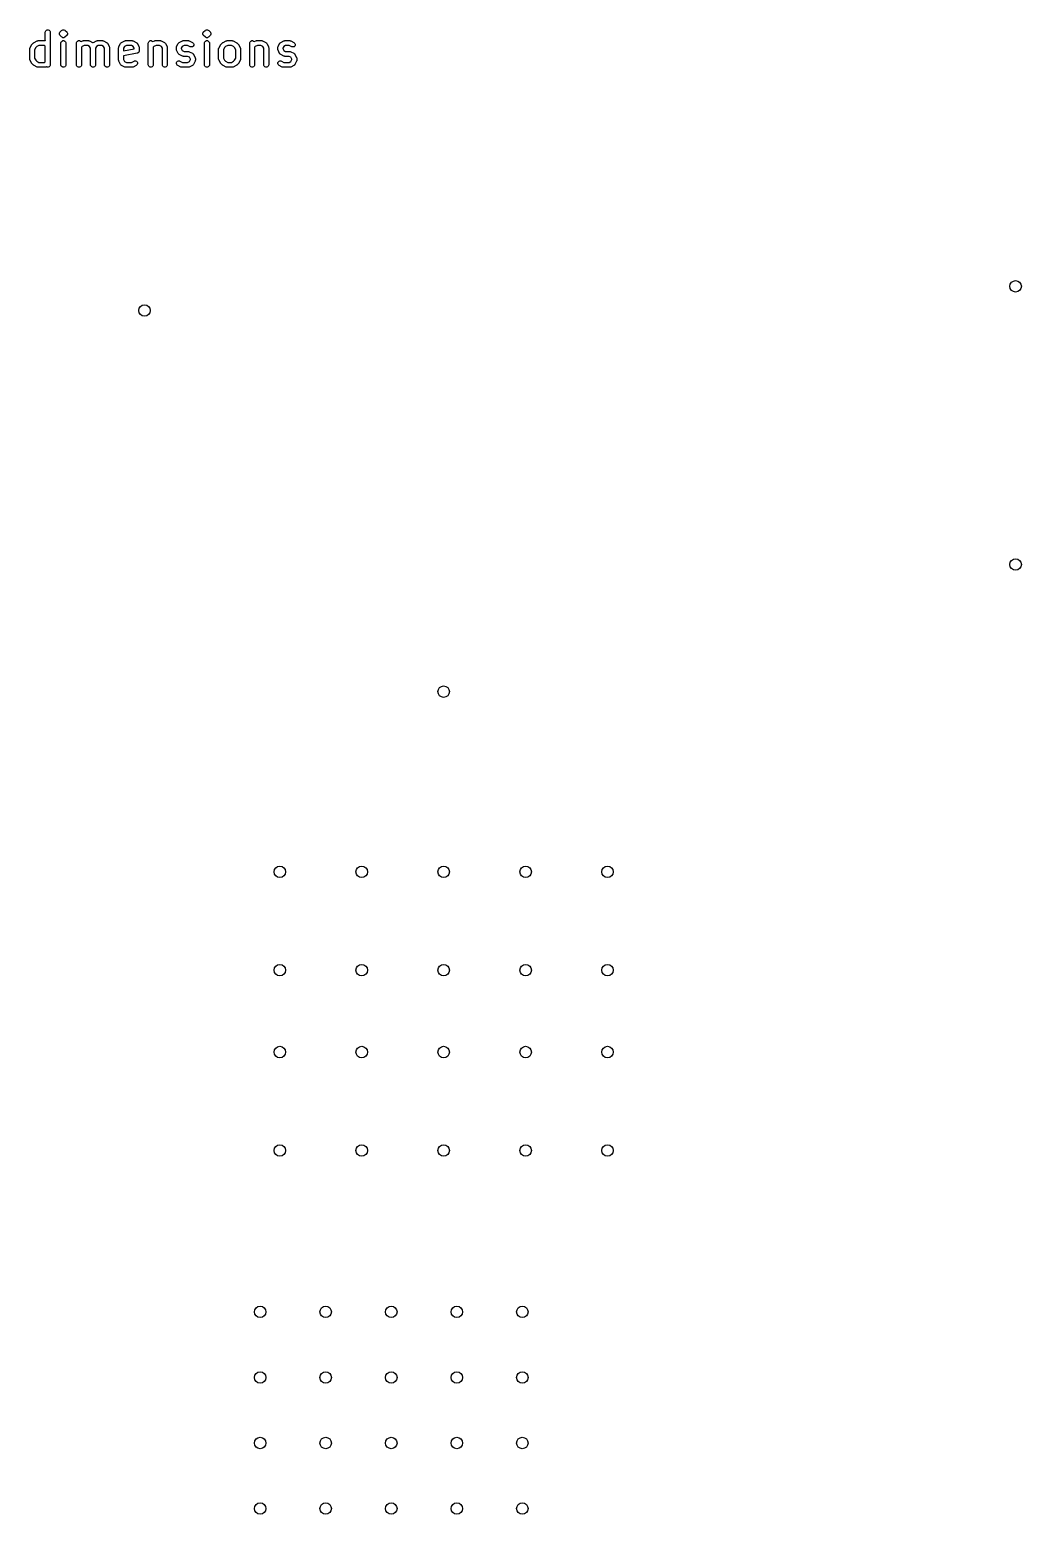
# Model space of a CAD drawing. Header units: inches. Extents: x -1 to 5.38, y -0.27 to 3.43.
# Drawn here: x 0.252 to 1.443, y 1.644 to 3.427 of the extents above; entities that cross this region are included whole.
import ezdxf

# ---------------------------------------------------------------- set-up
doc = ezdxf.new("R2010")
doc.units = ezdxf.units.IN
doc.header["$MEASUREMENT"] = 0
doc.layers.add('BLACK', color=250, linetype='CONTINUOUS')

msp = doc.modelspace()

# ---------------------------------------------------------------- linework, layer by layer
at = {"layer": 'BLACK', "linetype": 'CONTINUOUS'}
for p, q in [((0.2709, 3.4245), (0.271, 3.4251)), ((0.271, 3.4251), (0.2714, 3.4261)), ((0.2714, 3.4261), (0.2722, 3.427)), ((0.2722, 3.427), (0.2733, 3.4274)), ((0.2733, 3.4274), (0.2744, 3.4274)), ((0.2744, 3.4274), (0.2755, 3.427)), ((0.2755, 3.427), (0.2763, 3.4261)), ((0.2763, 3.4261), (0.2767, 3.4251)), ((0.2767, 3.4251), (0.2768, 3.4245)), ((0.2883, 3.4243), (0.2886, 3.4247)), ((0.2886, 3.4247), (0.2905, 3.4266)), ((0.2905, 3.4266), (0.291, 3.427)), ((0.291, 3.427), (0.292, 3.4274)), ((0.292, 3.4274), (0.2932, 3.4274)), ((0.2932, 3.4274), (0.2932, 3.4274)), ((0.2932, 3.4274), (0.2942, 3.427)), ((0.2942, 3.427), (0.2947, 3.4266)), ((0.2947, 3.4266), (0.2966, 3.4247)), ((0.2966, 3.4247), (0.2969, 3.4243)), ((0.4607, 3.4243), (0.4611, 3.4247)), ((0.4611, 3.4247), (0.463, 3.4266)), ((0.463, 3.4266), (0.4634, 3.427)), ((0.4634, 3.427), (0.4645, 3.4274)), ((0.4645, 3.4274), (0.4657, 3.4274)), ((0.4657, 3.4274), (0.4657, 3.4274)), ((0.4657, 3.4274), (0.4667, 3.427)), ((0.4667, 3.427), (0.4672, 3.4266)), ((0.4672, 3.4266), (0.469, 3.4247)), ((0.469, 3.4247), (0.4694, 3.4243)), ((0.2525, 3.4052), (0.2543, 3.4089)), ((0.2543, 3.4089), (0.2545, 3.4092)), ((0.2545, 3.4092), (0.2545, 3.4093)), ((0.2545, 3.4093), (0.2546, 3.4093)), ((0.2546, 3.4094), (0.2547, 3.4095)), ((0.2546, 3.4093), (0.2546, 3.4094)), ((0.2547, 3.4095), (0.2549, 3.4097)), ((0.2549, 3.4097), (0.2568, 3.4116)), ((0.2568, 3.4116), (0.257, 3.4118)), ((0.257, 3.4118), (0.2571, 3.4119)), ((0.257, 3.4118), (0.257, 3.4118)), ((0.2571, 3.4119), (0.2572, 3.412)), ((0.2572, 3.412), (0.2573, 3.412)), ((0.2573, 3.412), (0.2575, 3.4121)), ((0.2575, 3.4121), (0.2613, 3.414)), ((0.2606, 3.4071), (0.2594, 3.4059)), ((0.2633, 3.4084), (0.2606, 3.4071)), ((0.2613, 3.414), (0.2618, 3.4142)), ((0.2618, 3.4142), (0.2619, 3.4142)), ((0.2619, 3.4142), (0.262, 3.4143)), ((0.262, 3.4143), (0.2626, 3.4143)), ((0.2626, 3.4143), (0.2701, 3.4143)), ((0.2694, 3.4084), (0.2633, 3.4084)), ((0.2709, 3.4077), (0.2694, 3.4084)), ((0.2701, 3.4143), (0.2707, 3.4143)), ((0.2707, 3.4143), (0.2708, 3.4142)), ((0.2708, 3.4142), (0.2709, 3.4142)), ((0.2709, 3.4142), (0.2709, 3.4245)), ((0.2709, 3.4142), (0.2709, 3.4142)), ((0.2709, 3.3888), (0.2709, 3.4077)), ((0.2768, 3.4245), (0.2768, 3.3851)), ((0.2878, 3.4232), (0.2883, 3.4243)), ((0.2878, 3.422), (0.2878, 3.4232)), ((0.2883, 3.421), (0.2878, 3.422)), ((0.2886, 3.4205), (0.2883, 3.421)), ((0.2905, 3.4187), (0.2886, 3.4205)), ((0.2896, 3.4114), (0.2897, 3.4119)), ((0.2896, 3.3851), (0.2896, 3.4114)), ((0.2897, 3.4119), (0.2901, 3.413)), ((0.2901, 3.413), (0.291, 3.4138)), ((0.291, 3.4183), (0.2905, 3.4187)), ((0.292, 3.4178), (0.291, 3.4183)), ((0.291, 3.4138), (0.292, 3.4143)), ((0.2932, 3.4178), (0.292, 3.4178)), ((0.292, 3.4178), (0.292, 3.4178)), ((0.292, 3.4143), (0.2932, 3.4143)), ((0.2942, 3.4183), (0.2932, 3.4178)), ((0.2932, 3.4178), (0.2932, 3.4178)), ((0.2932, 3.4143), (0.2942, 3.4138)), ((0.2947, 3.4187), (0.2942, 3.4183)), ((0.2942, 3.4138), (0.2951, 3.413)), ((0.2966, 3.4205), (0.2947, 3.4187)), ((0.2951, 3.413), (0.2955, 3.4119)), ((0.2955, 3.4119), (0.2956, 3.4114)), ((0.2956, 3.4114), (0.2956, 3.3851)), ((0.2969, 3.421), (0.2966, 3.4205)), ((0.2969, 3.4243), (0.2971, 3.4239)), ((0.2974, 3.422), (0.2969, 3.421)), ((0.2971, 3.4239), (0.2974, 3.4232)), ((0.2974, 3.4232), (0.2974, 3.422)), ((0.3084, 3.4114), (0.3085, 3.4119)), ((0.3084, 3.3851), (0.3084, 3.4114)), ((0.3085, 3.4119), (0.3089, 3.413)), ((0.3089, 3.413), (0.3097, 3.4138)), ((0.3097, 3.4138), (0.3108, 3.4143)), ((0.3108, 3.4143), (0.3119, 3.4143)), ((0.3119, 3.4143), (0.313, 3.4138)), ((0.313, 3.4138), (0.3138, 3.4131)), ((0.3138, 3.4131), (0.3157, 3.414)), ((0.315, 3.4071), (0.3143, 3.4064)), ((0.3177, 3.4084), (0.315, 3.4071)), ((0.3157, 3.414), (0.3162, 3.4142)), ((0.3162, 3.4142), (0.3163, 3.4142)), ((0.3163, 3.4142), (0.3164, 3.4143)), ((0.3164, 3.4143), (0.317, 3.4143)), ((0.317, 3.4143), (0.3226, 3.4143)), ((0.3219, 3.4084), (0.3177, 3.4084)), ((0.3241, 3.4073), (0.3219, 3.4084)), ((0.3226, 3.4143), (0.3232, 3.4143)), ((0.3232, 3.4143), (0.3233, 3.4142)), ((0.3233, 3.4142), (0.3234, 3.4142)), ((0.3234, 3.4142), (0.3239, 3.414)), ((0.3239, 3.414), (0.3277, 3.4121)), ((0.3253, 3.4051), (0.3241, 3.4073)), ((0.3277, 3.4121), (0.3278, 3.4121)), ((0.3278, 3.4121), (0.3278, 3.4121)), ((0.3278, 3.4121), (0.3279, 3.412)), ((0.3279, 3.412), (0.3282, 3.4118)), ((0.3282, 3.4118), (0.3282, 3.4118)), ((0.3282, 3.4118), (0.3283, 3.4118)), ((0.3283, 3.4118), (0.3286, 3.412)), ((0.3286, 3.412), (0.3286, 3.4121)), ((0.3286, 3.4121), (0.3287, 3.4121)), ((0.3287, 3.4121), (0.3288, 3.4121)), ((0.3288, 3.4121), (0.3325, 3.414)), ((0.3323, 3.4073), (0.3312, 3.4051)), ((0.3345, 3.4084), (0.3323, 3.4073)), ((0.3325, 3.414), (0.3331, 3.4142)), ((0.3331, 3.4142), (0.3332, 3.4142)), ((0.3332, 3.4142), (0.3333, 3.4143)), ((0.3333, 3.4143), (0.3338, 3.4143)), ((0.3338, 3.4143), (0.3395, 3.4143)), ((0.3388, 3.4084), (0.3345, 3.4084)), ((0.341, 3.4073), (0.3388, 3.4084)), ((0.3395, 3.4143), (0.34, 3.4143)), ((0.34, 3.4143), (0.3401, 3.4142)), ((0.3401, 3.4142), (0.3402, 3.4142)), ((0.3402, 3.4142), (0.3408, 3.414)), ((0.3408, 3.414), (0.3445, 3.4121)), ((0.3421, 3.4051), (0.341, 3.4073)), ((0.3445, 3.4121), (0.3446, 3.4121)), ((0.3446, 3.4121), (0.3447, 3.4121)), ((0.3447, 3.4121), (0.3447, 3.412)), ((0.3447, 3.412), (0.345, 3.4118)), ((0.345, 3.4118), (0.3453, 3.4116)), ((0.3453, 3.4116), (0.3456, 3.4113)), ((0.3456, 3.4113), (0.3457, 3.411)), ((0.3457, 3.411), (0.3458, 3.411)), ((0.3458, 3.411), (0.3458, 3.4109)), ((0.3458, 3.4109), (0.3459, 3.4108)), ((0.3459, 3.4108), (0.3477, 3.4071)), ((0.3477, 3.4071), (0.3479, 3.4065)), ((0.3591, 3.4065), (0.3593, 3.4071)), ((0.3593, 3.4071), (0.3612, 3.4108)), ((0.3612, 3.4108), (0.3613, 3.4109)), ((0.3613, 3.411), (0.3615, 3.4113)), ((0.3613, 3.4109), (0.3613, 3.411)), ((0.3613, 3.411), (0.3613, 3.411)), ((0.3615, 3.4113), (0.3618, 3.4116)), ((0.3618, 3.4116), (0.362, 3.4118)), ((0.362, 3.4118), (0.3623, 3.412)), ((0.3623, 3.412), (0.3624, 3.4121)), ((0.3624, 3.4121), (0.3624, 3.4121)), ((0.3624, 3.4121), (0.3625, 3.4121)), ((0.3625, 3.4121), (0.3663, 3.414)), ((0.366, 3.4073), (0.3649, 3.4051)), ((0.3683, 3.4084), (0.366, 3.4073)), ((0.3663, 3.414), (0.3668, 3.4142)), ((0.3668, 3.4142), (0.3669, 3.4142)), ((0.3669, 3.4142), (0.367, 3.4143)), ((0.367, 3.4143), (0.3676, 3.4143)), ((0.3676, 3.4143), (0.3751, 3.4143)), ((0.3744, 3.4084), (0.3683, 3.4084)), ((0.3766, 3.4073), (0.3744, 3.4084)), ((0.3751, 3.4143), (0.3757, 3.4143)), ((0.3757, 3.4143), (0.3758, 3.4142)), ((0.3758, 3.4142), (0.3759, 3.4142)), ((0.3759, 3.4142), (0.3764, 3.414)), ((0.3764, 3.414), (0.3802, 3.4121)), ((0.3778, 3.4051), (0.3766, 3.4073)), ((0.3802, 3.4121), (0.3803, 3.4121)), ((0.3803, 3.4121), (0.3803, 3.4121)), ((0.3803, 3.4121), (0.3804, 3.412)), ((0.3804, 3.412), (0.3806, 3.4118)), ((0.3806, 3.4118), (0.3809, 3.4116)), ((0.3809, 3.4116), (0.3812, 3.4113)), ((0.3812, 3.4113), (0.3814, 3.411)), ((0.3814, 3.411), (0.3814, 3.411)), ((0.3814, 3.411), (0.3814, 3.4109)), ((0.3814, 3.4109), (0.3815, 3.4108)), ((0.3815, 3.4108), (0.3834, 3.4071)), ((0.3834, 3.4071), (0.3836, 3.4065)), ((0.3946, 3.4114), (0.3947, 3.4119)), ((0.3946, 3.3851), (0.3946, 3.4114)), ((0.3947, 3.4119), (0.3951, 3.413)), ((0.3951, 3.413), (0.3959, 3.4138)), ((0.3959, 3.4138), (0.397, 3.4143)), ((0.397, 3.4143), (0.3982, 3.4143)), ((0.3982, 3.4143), (0.3992, 3.4138)), ((0.3992, 3.4138), (0.4, 3.4131)), ((0.4, 3.4131), (0.4019, 3.414)), ((0.4012, 3.4071), (0.4005, 3.4064)), ((0.4039, 3.4084), (0.4012, 3.4071)), ((0.4019, 3.414), (0.4024, 3.4142)), ((0.4024, 3.4142), (0.4025, 3.4142)), ((0.4025, 3.4142), (0.4026, 3.4143)), ((0.4026, 3.4143), (0.4032, 3.4143)), ((0.4032, 3.4143), (0.4088, 3.4143)), ((0.4081, 3.4084), (0.4039, 3.4084)), ((0.4104, 3.4073), (0.4081, 3.4084)), ((0.4088, 3.4143), (0.4094, 3.4143)), ((0.4094, 3.4143), (0.4095, 3.4142)), ((0.4095, 3.4142), (0.4096, 3.4142)), ((0.4096, 3.4142), (0.4102, 3.414)), ((0.4102, 3.414), (0.4139, 3.4121)), ((0.4115, 3.4051), (0.4104, 3.4073)), ((0.4139, 3.4121), (0.414, 3.4121)), ((0.414, 3.4121), (0.414, 3.4121)), ((0.414, 3.4121), (0.4141, 3.412)), ((0.4141, 3.412), (0.4144, 3.4118)), ((0.4144, 3.4118), (0.4146, 3.4116)), ((0.4146, 3.4116), (0.4149, 3.4113)), ((0.4149, 3.4113), (0.4151, 3.411)), ((0.4151, 3.411), (0.4151, 3.411)), ((0.4151, 3.411), (0.4152, 3.4109)), ((0.4152, 3.4109), (0.4152, 3.4108)), ((0.4152, 3.4108), (0.4171, 3.4071)), ((0.4171, 3.4071), (0.4173, 3.4065)), ((0.4285, 3.4065), (0.4287, 3.4071)), ((0.4287, 3.4071), (0.4306, 3.4108)), ((0.4306, 3.4109), (0.4306, 3.411)), ((0.4306, 3.411), (0.4307, 3.411)), ((0.4306, 3.4108), (0.4306, 3.4109)), ((0.4307, 3.411), (0.4309, 3.4113)), ((0.4309, 3.4113), (0.4312, 3.4116)), ((0.4312, 3.4116), (0.4314, 3.4118)), ((0.4314, 3.4118), (0.4317, 3.412)), ((0.4317, 3.412), (0.4317, 3.4121)), ((0.4317, 3.4121), (0.4318, 3.4121)), ((0.4318, 3.4121), (0.4319, 3.4121)), ((0.4319, 3.4121), (0.4356, 3.414)), ((0.4354, 3.4073), (0.4343, 3.4051)), ((0.4377, 3.4084), (0.4354, 3.4073)), ((0.4356, 3.414), (0.4362, 3.4142)), ((0.4362, 3.4142), (0.4363, 3.4142)), ((0.4363, 3.4142), (0.4364, 3.4143)), ((0.4364, 3.4143), (0.437, 3.4143)), ((0.437, 3.4143), (0.4426, 3.4143)), ((0.4419, 3.4084), (0.4377, 3.4084)), ((0.445, 3.4069), (0.4419, 3.4084)), ((0.4426, 3.4143), (0.4432, 3.4143)), ((0.4432, 3.4143), (0.4433, 3.4142)), ((0.4433, 3.4142), (0.4434, 3.4142)), ((0.4434, 3.4142), (0.4439, 3.414)), ((0.4439, 3.414), (0.4477, 3.4121)), ((0.4455, 3.4066), (0.445, 3.4069)), ((0.4478, 3.4069), (0.4467, 3.4066)), ((0.4477, 3.4121), (0.4481, 3.4118)), ((0.4487, 3.4077), (0.4478, 3.4069)), ((0.4481, 3.4118), (0.4489, 3.411)), ((0.4492, 3.4087), (0.4487, 3.4077)), ((0.4489, 3.411), (0.4493, 3.4099)), ((0.4493, 3.4099), (0.4492, 3.4087)), ((0.4603, 3.4232), (0.4607, 3.4243)), ((0.4603, 3.422), (0.4603, 3.4232)), ((0.4607, 3.421), (0.4603, 3.422)), ((0.4611, 3.4205), (0.4607, 3.421)), ((0.463, 3.4187), (0.4611, 3.4205)), ((0.4621, 3.4114), (0.4622, 3.4119)), ((0.4621, 3.3851), (0.4621, 3.4114)), ((0.4622, 3.4119), (0.4626, 3.413)), ((0.4626, 3.413), (0.4634, 3.4138)), ((0.4634, 3.4183), (0.463, 3.4187)), ((0.4645, 3.4178), (0.4634, 3.4183)), ((0.4634, 3.4138), (0.4645, 3.4143)), ((0.4657, 3.4178), (0.4645, 3.4178)), ((0.4645, 3.4178), (0.4645, 3.4178)), ((0.4645, 3.4143), (0.4657, 3.4143)), ((0.4667, 3.4183), (0.4657, 3.4178)), ((0.4657, 3.4178), (0.4657, 3.4178)), ((0.4657, 3.4143), (0.4667, 3.4138)), ((0.4672, 3.4187), (0.4667, 3.4183)), ((0.4667, 3.4138), (0.4675, 3.413)), ((0.469, 3.4205), (0.4672, 3.4187)), ((0.4675, 3.413), (0.468, 3.4119)), ((0.468, 3.4119), (0.468, 3.4114)), ((0.468, 3.4114), (0.468, 3.3851)), ((0.4694, 3.421), (0.469, 3.4205)), ((0.4694, 3.4243), (0.4695, 3.4239)), ((0.4698, 3.422), (0.4694, 3.421)), ((0.4695, 3.4239), (0.4698, 3.4232)), ((0.4698, 3.4232), (0.4698, 3.422)), ((0.4793, 3.4052), (0.4812, 3.4089)), ((0.4812, 3.4089), (0.4813, 3.4092)), ((0.4813, 3.4092), (0.4814, 3.4093)), ((0.4814, 3.4093), (0.4815, 3.4094)), ((0.4814, 3.4093), (0.4814, 3.4093)), ((0.4815, 3.4094), (0.4816, 3.4095)), ((0.4816, 3.4095), (0.4817, 3.4097)), ((0.4817, 3.4097), (0.4836, 3.4116)), ((0.4836, 3.4116), (0.4838, 3.4118)), ((0.4838, 3.4118), (0.4839, 3.4118)), ((0.4839, 3.4118), (0.484, 3.4119)), ((0.484, 3.4119), (0.4841, 3.412)), ((0.4841, 3.412), (0.4844, 3.4121)), ((0.4841, 3.412), (0.4841, 3.412)), ((0.4844, 3.4121), (0.4881, 3.414)), ((0.4874, 3.4071), (0.4863, 3.4059)), ((0.4901, 3.4084), (0.4874, 3.4071)), ((0.4881, 3.414), (0.4887, 3.4142)), ((0.4887, 3.4142), (0.4888, 3.4142)), ((0.4888, 3.4142), (0.4889, 3.4143)), ((0.4889, 3.4143), (0.4894, 3.4143)), ((0.4894, 3.4143), (0.4951, 3.4143)), ((0.4944, 3.4084), (0.4901, 3.4084)), ((0.4971, 3.4071), (0.4944, 3.4084)), ((0.4951, 3.4143), (0.4956, 3.4143)), ((0.4956, 3.4143), (0.4957, 3.4142)), ((0.4957, 3.4142), (0.4959, 3.4142)), ((0.4959, 3.4142), (0.4964, 3.414)), ((0.4964, 3.414), (0.5001, 3.4121)), ((0.4983, 3.4059), (0.4971, 3.4071)), ((0.5001, 3.4121), (0.5004, 3.412)), ((0.5004, 3.412), (0.5005, 3.412)), ((0.5005, 3.412), (0.5005, 3.4119)), ((0.5005, 3.4119), (0.5006, 3.4118)), ((0.5006, 3.4118), (0.5007, 3.4118)), ((0.5007, 3.4118), (0.5009, 3.4116)), ((0.5009, 3.4116), (0.5028, 3.4097)), ((0.5028, 3.4097), (0.503, 3.4095)), ((0.503, 3.4095), (0.503, 3.4094)), ((0.503, 3.4094), (0.5031, 3.4093)), ((0.5031, 3.4093), (0.5032, 3.4093)), ((0.5032, 3.4093), (0.5032, 3.4092)), ((0.5032, 3.4092), (0.5033, 3.4089)), ((0.5033, 3.4089), (0.5052, 3.4052)), ((0.5165, 3.4119), (0.517, 3.413)), ((0.5165, 3.4114), (0.5165, 3.4119)), ((0.5165, 3.3851), (0.5165, 3.4114)), ((0.517, 3.413), (0.5178, 3.4138)), ((0.5178, 3.4138), (0.5189, 3.4143)), ((0.5189, 3.4143), (0.52, 3.4143)), ((0.52, 3.4143), (0.5211, 3.4138)), ((0.5211, 3.4138), (0.5219, 3.4131)), ((0.5219, 3.4131), (0.5237, 3.414)), ((0.5231, 3.4071), (0.5224, 3.4064)), ((0.5258, 3.4084), (0.5231, 3.4071)), ((0.5237, 3.414), (0.5243, 3.4142)), ((0.5243, 3.4142), (0.5244, 3.4142)), ((0.5244, 3.4142), (0.5245, 3.4143)), ((0.5245, 3.4143), (0.5251, 3.4143)), ((0.5251, 3.4143), (0.5307, 3.4143)), ((0.53, 3.4084), (0.5258, 3.4084)), ((0.5322, 3.4073), (0.53, 3.4084)), ((0.5307, 3.4143), (0.5313, 3.4143)), ((0.5313, 3.4143), (0.5314, 3.4142)), ((0.5314, 3.4142), (0.5315, 3.4142)), ((0.5315, 3.4142), (0.532, 3.414)), ((0.532, 3.414), (0.5358, 3.4121)), ((0.5334, 3.4051), (0.5322, 3.4073)), ((0.5358, 3.4121), (0.5359, 3.4121)), ((0.5359, 3.4121), (0.5359, 3.4121)), ((0.5359, 3.4121), (0.536, 3.412)), ((0.536, 3.412), (0.5363, 3.4118)), ((0.5363, 3.4118), (0.5365, 3.4116)), ((0.5365, 3.4116), (0.5368, 3.4113)), ((0.5368, 3.4113), (0.537, 3.411)), ((0.537, 3.411), (0.537, 3.411)), ((0.537, 3.411), (0.537, 3.4109)), ((0.537, 3.4109), (0.5371, 3.4108)), ((0.5371, 3.4108), (0.539, 3.4071)), ((0.539, 3.4071), (0.5392, 3.4065)), ((0.5503, 3.4065), (0.5506, 3.4071)), ((0.5506, 3.4071), (0.5524, 3.4108)), ((0.5524, 3.4108), (0.5525, 3.4109)), ((0.5525, 3.4109), (0.5525, 3.411)), ((0.5525, 3.411), (0.5526, 3.411)), ((0.5526, 3.411), (0.5527, 3.4113)), ((0.5527, 3.4113), (0.553, 3.4116)), ((0.553, 3.4116), (0.5533, 3.4118)), ((0.5533, 3.4118), (0.5535, 3.412)), ((0.5535, 3.412), (0.5536, 3.4121)), ((0.5536, 3.4121), (0.5536, 3.4121)), ((0.5536, 3.4121), (0.5537, 3.4121)), ((0.5537, 3.4121), (0.5575, 3.414)), ((0.5573, 3.4073), (0.5561, 3.4051)), ((0.5595, 3.4084), (0.5573, 3.4073)), ((0.5575, 3.414), (0.558, 3.4142)), ((0.558, 3.4142), (0.5581, 3.4142)), ((0.5581, 3.4142), (0.5582, 3.4143)), ((0.5582, 3.4143), (0.5588, 3.4143)), ((0.5588, 3.4143), (0.5644, 3.4143)), ((0.5637, 3.4084), (0.5595, 3.4084)), ((0.5669, 3.4069), (0.5637, 3.4084)), ((0.5644, 3.4143), (0.565, 3.4143)), ((0.565, 3.4143), (0.5651, 3.4142)), ((0.5651, 3.4142), (0.5652, 3.4142)), ((0.5652, 3.4142), (0.5658, 3.414)), ((0.5658, 3.414), (0.5695, 3.4121)), ((0.5674, 3.4066), (0.5669, 3.4069)), ((0.5697, 3.4069), (0.5686, 3.4066)), ((0.5695, 3.4121), (0.57, 3.4118)), ((0.5705, 3.4077), (0.5697, 3.4069)), ((0.57, 3.4118), (0.5708, 3.411)), ((0.571, 3.4087), (0.5705, 3.4077)), ((0.5708, 3.411), (0.5711, 3.4099)), ((0.5711, 3.4099), (0.571, 3.4087)), ((0.2522, 3.4045), (0.2523, 3.4047)), ((0.2522, 3.4044), (0.2522, 3.4045)), ((0.2522, 3.4039), (0.2522, 3.4044)), ((0.2522, 3.3926), (0.2522, 3.4039)), ((0.2522, 3.392), (0.2522, 3.3926)), ((0.2523, 3.3918), (0.2522, 3.392)), ((0.2522, 3.392), (0.2522, 3.392)), ((0.2523, 3.4047), (0.2525, 3.4052)), ((0.2525, 3.3913), (0.2523, 3.3918)), ((0.2543, 3.3876), (0.2525, 3.3913)), ((0.2594, 3.4059), (0.2581, 3.4032)), ((0.2581, 3.4032), (0.2581, 3.3933)), ((0.2581, 3.3933), (0.2594, 3.3906)), ((0.2594, 3.3906), (0.2606, 3.3894)), ((0.2606, 3.3894), (0.2633, 3.3881)), ((0.3143, 3.4064), (0.3143, 3.3851)), ((0.3253, 3.3851), (0.3253, 3.4051)), ((0.3312, 3.4051), (0.3312, 3.3851)), ((0.3421, 3.3851), (0.3421, 3.4051)), ((0.3479, 3.4065), (0.3479, 3.4064)), ((0.3479, 3.4064), (0.348, 3.4063)), ((0.348, 3.4063), (0.348, 3.4057)), ((0.348, 3.4057), (0.348, 3.3851)), ((0.359, 3.4057), (0.3591, 3.4063)), ((0.359, 3.3907), (0.359, 3.4057)), ((0.3591, 3.3902), (0.359, 3.3907)), ((0.3591, 3.4064), (0.3591, 3.4065)), ((0.3591, 3.4063), (0.3591, 3.4064)), ((0.3591, 3.3901), (0.3591, 3.3902)), ((0.3591, 3.39), (0.3591, 3.3901)), ((0.3593, 3.3894), (0.3591, 3.39)), ((0.3612, 3.3857), (0.3593, 3.3894)), ((0.3649, 3.4051), (0.3649, 3.4019)), ((0.3649, 3.4019), (0.3778, 3.4044)), ((0.3813, 3.3991), (0.3649, 3.3958)), ((0.3649, 3.3958), (0.3649, 3.3914)), ((0.3649, 3.3914), (0.366, 3.3892)), ((0.366, 3.3892), (0.3683, 3.3881)), ((0.3744, 3.3881), (0.3775, 3.3896)), ((0.3775, 3.3896), (0.3781, 3.3898)), ((0.3778, 3.4044), (0.3778, 3.4051)), ((0.3781, 3.3898), (0.3792, 3.3899)), ((0.3792, 3.3899), (0.3803, 3.3896)), ((0.3803, 3.3896), (0.3812, 3.3888)), ((0.3818, 3.3993), (0.3813, 3.3991)), ((0.3821, 3.3994), (0.3818, 3.3993)), ((0.3824, 3.3995), (0.3821, 3.3994)), ((0.3826, 3.3997), (0.3824, 3.3995)), ((0.3828, 3.3999), (0.3826, 3.3997)), ((0.383, 3.4002), (0.3828, 3.3999)), ((0.3832, 3.4004), (0.383, 3.4002)), ((0.3833, 3.4006), (0.3832, 3.4004)), ((0.3834, 3.4009), (0.3833, 3.4006)), ((0.3835, 3.4012), (0.3834, 3.4009)), ((0.3836, 3.4014), (0.3835, 3.4012)), ((0.3836, 3.4065), (0.3836, 3.4064)), ((0.3836, 3.4064), (0.3836, 3.4063)), ((0.3836, 3.4063), (0.3837, 3.4057)), ((0.3837, 3.402), (0.3836, 3.4014)), ((0.3837, 3.4057), (0.3837, 3.402)), ((0.4005, 3.4064), (0.4005, 3.3851)), ((0.4115, 3.3851), (0.4115, 3.4051)), ((0.4173, 3.4065), (0.4173, 3.4064)), ((0.4173, 3.4064), (0.4174, 3.4063)), ((0.4174, 3.4063), (0.4174, 3.4057)), ((0.4174, 3.4057), (0.4174, 3.3851)), ((0.4284, 3.4063), (0.4285, 3.4064)), ((0.4284, 3.4057), (0.4284, 3.4063)), ((0.4284, 3.4039), (0.4284, 3.4057)), ((0.4284, 3.4033), (0.4284, 3.4039)), ((0.4285, 3.4032), (0.4284, 3.4033)), ((0.4285, 3.4064), (0.4285, 3.4065)), ((0.4285, 3.4031), (0.4285, 3.4032)), ((0.4287, 3.4026), (0.4285, 3.4031)), ((0.4306, 3.3988), (0.4287, 3.4026)), ((0.429, 3.3888), (0.4299, 3.3896)), ((0.4299, 3.3896), (0.431, 3.3899)), ((0.4306, 3.3987), (0.4306, 3.3988)), ((0.4307, 3.3986), (0.4306, 3.3987)), ((0.4306, 3.3987), (0.4306, 3.3987)), ((0.4309, 3.3983), (0.4307, 3.3986)), ((0.4312, 3.3981), (0.4309, 3.3983)), ((0.431, 3.3899), (0.4321, 3.3898)), ((0.4314, 3.3978), (0.4312, 3.3981)), ((0.4317, 3.3976), (0.4314, 3.3978)), ((0.4318, 3.3975), (0.4317, 3.3976)), ((0.4317, 3.3976), (0.4317, 3.3976)), ((0.4319, 3.3975), (0.4318, 3.3975)), ((0.4356, 3.3956), (0.4319, 3.3975)), ((0.4321, 3.3898), (0.4327, 3.3896)), ((0.4327, 3.3896), (0.4358, 3.3881)), ((0.4343, 3.4051), (0.4343, 3.4046)), ((0.4343, 3.4046), (0.4354, 3.4023)), ((0.4354, 3.4023), (0.4377, 3.4012)), ((0.4362, 3.3954), (0.4356, 3.3956)), ((0.4363, 3.3954), (0.4362, 3.3954)), ((0.4364, 3.3954), (0.4363, 3.3954)), ((0.437, 3.3953), (0.4364, 3.3954)), ((0.4419, 3.3953), (0.437, 3.3953)), ((0.4377, 3.4012), (0.4426, 3.4012)), ((0.4441, 3.3942), (0.4419, 3.3953)), ((0.4419, 3.3881), (0.4441, 3.3892)), ((0.4426, 3.4012), (0.4432, 3.4011)), ((0.4432, 3.4011), (0.4433, 3.4011)), ((0.4433, 3.4011), (0.4434, 3.4011)), ((0.4434, 3.4011), (0.4439, 3.4009)), ((0.4439, 3.4009), (0.4477, 3.399)), ((0.4453, 3.3919), (0.4441, 3.3942)), ((0.4441, 3.3892), (0.4453, 3.3914)), ((0.4453, 3.3914), (0.4453, 3.3919)), ((0.4467, 3.4066), (0.4455, 3.4066)), ((0.4477, 3.399), (0.4477, 3.399)), ((0.4477, 3.399), (0.4478, 3.3989)), ((0.4478, 3.3989), (0.4478, 3.3989)), ((0.4478, 3.3989), (0.4481, 3.3987)), ((0.4481, 3.3987), (0.4484, 3.3984)), ((0.4484, 3.3984), (0.4487, 3.3982)), ((0.4487, 3.3982), (0.4488, 3.3979)), ((0.4488, 3.3979), (0.4489, 3.3978)), ((0.4489, 3.3978), (0.4489, 3.3978)), ((0.4489, 3.3978), (0.449, 3.3977)), ((0.449, 3.3977), (0.4508, 3.3939)), ((0.4508, 3.3894), (0.449, 3.3857)), ((0.4508, 3.3939), (0.4511, 3.3934)), ((0.4511, 3.39), (0.4508, 3.3894)), ((0.4511, 3.3934), (0.4511, 3.3933)), ((0.4511, 3.3933), (0.4511, 3.3932)), ((0.4511, 3.3932), (0.4512, 3.3926)), ((0.4512, 3.3907), (0.4511, 3.3902)), ((0.4511, 3.3902), (0.4511, 3.3901)), ((0.4511, 3.3901), (0.4511, 3.39)), ((0.4512, 3.3926), (0.4512, 3.3907)), ((0.479, 3.4039), (0.4791, 3.4044)), ((0.479, 3.3926), (0.479, 3.4039)), ((0.4791, 3.392), (0.479, 3.3926)), ((0.4791, 3.4047), (0.4793, 3.4052)), ((0.4791, 3.4045), (0.4791, 3.4047)), ((0.4791, 3.4044), (0.4791, 3.4045)), ((0.4791, 3.3918), (0.4791, 3.392)), ((0.4791, 3.392), (0.4791, 3.392)), ((0.4793, 3.3913), (0.4791, 3.3918)), ((0.4812, 3.3876), (0.4793, 3.3913)), ((0.4863, 3.4059), (0.4849, 3.4032)), ((0.4849, 3.4032), (0.4849, 3.3933)), ((0.4849, 3.3933), (0.4863, 3.3906)), ((0.4863, 3.3906), (0.4874, 3.3894)), ((0.4874, 3.3894), (0.4901, 3.3881)), ((0.4944, 3.3881), (0.4971, 3.3894)), ((0.4971, 3.3894), (0.4983, 3.3906)), ((0.4996, 3.4032), (0.4983, 3.4059)), ((0.4983, 3.3906), (0.4996, 3.3933)), ((0.4996, 3.3933), (0.4996, 3.4032)), ((0.5052, 3.3913), (0.5033, 3.3876)), ((0.5052, 3.4052), (0.5054, 3.4047)), ((0.5054, 3.3918), (0.5052, 3.3913)), ((0.5054, 3.4047), (0.5054, 3.4045)), ((0.5054, 3.4045), (0.5055, 3.4044)), ((0.5055, 3.392), (0.5054, 3.392)), ((0.5054, 3.392), (0.5054, 3.3918)), ((0.5055, 3.4044), (0.5055, 3.4039)), ((0.5055, 3.4039), (0.5055, 3.3926)), ((0.5055, 3.3926), (0.5055, 3.392)), ((0.5224, 3.4064), (0.5224, 3.3851)), ((0.5334, 3.3851), (0.5334, 3.4051)), ((0.5392, 3.4065), (0.5392, 3.4064)), ((0.5392, 3.4064), (0.5392, 3.4063)), ((0.5392, 3.4063), (0.5393, 3.4057)), ((0.5393, 3.4057), (0.5393, 3.3851)), ((0.5502, 3.4057), (0.5503, 3.4063)), ((0.5502, 3.4039), (0.5502, 3.4057)), ((0.5503, 3.4033), (0.5502, 3.4039)), ((0.5503, 3.4064), (0.5503, 3.4065)), ((0.5503, 3.4063), (0.5503, 3.4064)), ((0.5503, 3.4032), (0.5503, 3.4033)), ((0.5503, 3.4031), (0.5503, 3.4032)), ((0.5506, 3.4026), (0.5503, 3.4031)), ((0.5524, 3.3988), (0.5506, 3.4026)), ((0.5509, 3.3888), (0.5517, 3.3896)), ((0.5517, 3.3896), (0.5528, 3.3899)), ((0.5525, 3.3987), (0.5524, 3.3988)), ((0.5526, 3.3986), (0.5525, 3.3987)), ((0.5525, 3.3987), (0.5525, 3.3987)), ((0.5527, 3.3983), (0.5526, 3.3986)), ((0.553, 3.3981), (0.5527, 3.3983)), ((0.5528, 3.3899), (0.554, 3.3898)), ((0.5533, 3.3978), (0.553, 3.3981)), ((0.5535, 3.3976), (0.5533, 3.3978)), ((0.5536, 3.3976), (0.5535, 3.3976)), ((0.5536, 3.3975), (0.5536, 3.3976)), ((0.5537, 3.3975), (0.5536, 3.3975)), ((0.5575, 3.3956), (0.5537, 3.3975)), ((0.554, 3.3898), (0.5545, 3.3896)), ((0.5545, 3.3896), (0.5576, 3.3881)), ((0.5561, 3.4051), (0.5561, 3.4046)), ((0.5561, 3.4046), (0.5573, 3.4023)), ((0.5573, 3.4023), (0.5595, 3.4012)), ((0.558, 3.3954), (0.5575, 3.3956)), ((0.5581, 3.3954), (0.558, 3.3954)), ((0.5582, 3.3954), (0.5581, 3.3954)), ((0.5588, 3.3953), (0.5582, 3.3954)), ((0.5637, 3.3953), (0.5588, 3.3953)), ((0.5595, 3.4012), (0.5644, 3.4012)), ((0.566, 3.3942), (0.5637, 3.3953)), ((0.5637, 3.3881), (0.566, 3.3892)), ((0.5644, 3.4012), (0.565, 3.4011)), ((0.565, 3.4011), (0.5651, 3.4011)), ((0.5651, 3.4011), (0.5652, 3.4011)), ((0.5652, 3.4011), (0.5658, 3.4009)), ((0.5658, 3.4009), (0.5695, 3.399)), ((0.5671, 3.3919), (0.566, 3.3942)), ((0.566, 3.3892), (0.5671, 3.3914)), ((0.5671, 3.3914), (0.5671, 3.3919)), ((0.5686, 3.4066), (0.5674, 3.4066)), ((0.5695, 3.399), (0.5696, 3.399)), ((0.5696, 3.399), (0.5697, 3.3989)), ((0.5697, 3.3989), (0.5697, 3.3989)), ((0.5697, 3.3989), (0.57, 3.3987)), ((0.57, 3.3987), (0.5702, 3.3984)), ((0.5702, 3.3984), (0.5705, 3.3982)), ((0.5705, 3.3982), (0.5707, 3.3979)), ((0.5707, 3.3979), (0.5708, 3.3978)), ((0.5708, 3.3978), (0.5708, 3.3978)), ((0.5708, 3.3978), (0.5708, 3.3977)), ((0.5708, 3.3977), (0.5727, 3.3939)), ((0.5727, 3.3894), (0.5708, 3.3857)), ((0.5727, 3.3939), (0.5729, 3.3934)), ((0.5729, 3.39), (0.5727, 3.3894)), ((0.5729, 3.3934), (0.5729, 3.3933)), ((0.5729, 3.3933), (0.573, 3.3932)), ((0.573, 3.3902), (0.5729, 3.3901)), ((0.5729, 3.3901), (0.5729, 3.39)), ((0.573, 3.3932), (0.573, 3.3926)), ((0.573, 3.3926), (0.573, 3.3907)), ((0.573, 3.3907), (0.573, 3.3902)), ((0.2545, 3.3873), (0.2543, 3.3876)), ((0.2545, 3.3872), (0.2545, 3.3873)), ((0.2546, 3.3872), (0.2545, 3.3872)), ((0.2546, 3.3871), (0.2546, 3.3872)), ((0.2547, 3.387), (0.2546, 3.3871)), ((0.2549, 3.3868), (0.2547, 3.387)), ((0.2568, 3.3849), (0.2549, 3.3868)), ((0.257, 3.3847), (0.2568, 3.3849)), ((0.2571, 3.3846), (0.257, 3.3847)), ((0.257, 3.3847), (0.257, 3.3847)), ((0.2572, 3.3845), (0.2571, 3.3846)), ((0.2573, 3.3845), (0.2572, 3.3845)), ((0.2575, 3.3844), (0.2573, 3.3845)), ((0.2613, 3.3825), (0.2575, 3.3844)), ((0.2618, 3.3823), (0.2613, 3.3825)), ((0.2619, 3.3823), (0.2618, 3.3823)), ((0.262, 3.3822), (0.2619, 3.3823)), ((0.2626, 3.3822), (0.262, 3.3822)), ((0.2701, 3.3822), (0.2626, 3.3822)), ((0.2633, 3.3881), (0.2694, 3.3881)), ((0.2694, 3.3881), (0.2709, 3.3888)), ((0.2707, 3.3822), (0.2701, 3.3822)), ((0.2708, 3.3823), (0.2707, 3.3822)), ((0.2709, 3.3823), (0.2708, 3.3823)), ((0.2714, 3.3825), (0.2709, 3.3823)), ((0.2721, 3.3828), (0.2714, 3.3825)), ((0.2722, 3.3827), (0.2721, 3.3828)), ((0.2733, 3.3822), (0.2722, 3.3827)), ((0.2744, 3.3822), (0.2733, 3.3822)), ((0.2755, 3.3827), (0.2744, 3.3822)), ((0.2763, 3.3835), (0.2755, 3.3827)), ((0.2767, 3.3845), (0.2763, 3.3835)), ((0.2768, 3.3851), (0.2767, 3.3845)), ((0.2897, 3.3845), (0.2896, 3.3851)), ((0.2901, 3.3835), (0.2897, 3.3845)), ((0.291, 3.3827), (0.2901, 3.3835)), ((0.292, 3.3822), (0.291, 3.3827)), ((0.2932, 3.3822), (0.292, 3.3822)), ((0.2942, 3.3827), (0.2932, 3.3822)), ((0.2951, 3.3835), (0.2942, 3.3827)), ((0.2955, 3.3845), (0.2951, 3.3835)), ((0.2956, 3.3851), (0.2955, 3.3845)), ((0.3085, 3.3845), (0.3084, 3.3851)), ((0.3089, 3.3835), (0.3085, 3.3845)), ((0.3097, 3.3827), (0.3089, 3.3835)), ((0.3108, 3.3822), (0.3097, 3.3827)), ((0.3119, 3.3822), (0.3108, 3.3822)), ((0.313, 3.3827), (0.3119, 3.3822)), ((0.3138, 3.3835), (0.313, 3.3827)), ((0.3142, 3.3845), (0.3138, 3.3835)), ((0.3143, 3.3851), (0.3142, 3.3845)), ((0.3253, 3.3845), (0.3253, 3.3851)), ((0.3258, 3.3835), (0.3253, 3.3845)), ((0.3266, 3.3827), (0.3258, 3.3835)), ((0.3276, 3.3822), (0.3266, 3.3827)), ((0.3288, 3.3822), (0.3276, 3.3822)), ((0.3299, 3.3827), (0.3288, 3.3822)), ((0.3307, 3.3835), (0.3299, 3.3827)), ((0.3311, 3.3845), (0.3307, 3.3835)), ((0.3312, 3.3851), (0.3311, 3.3845)), ((0.3422, 3.3845), (0.3421, 3.3851)), ((0.3426, 3.3835), (0.3422, 3.3845)), ((0.3435, 3.3827), (0.3426, 3.3835)), ((0.3445, 3.3822), (0.3435, 3.3827)), ((0.3457, 3.3822), (0.3445, 3.3822)), ((0.3467, 3.3827), (0.3457, 3.3822)), ((0.3475, 3.3835), (0.3467, 3.3827)), ((0.348, 3.3845), (0.3475, 3.3835)), ((0.348, 3.3851), (0.348, 3.3845)), ((0.3613, 3.3856), (0.3612, 3.3857)), ((0.3613, 3.3855), (0.3613, 3.3856)), ((0.3615, 3.3852), (0.3613, 3.3855)), ((0.3613, 3.3855), (0.3613, 3.3855)), ((0.3618, 3.3849), (0.3615, 3.3852)), ((0.362, 3.3847), (0.3618, 3.3849)), ((0.3623, 3.3845), (0.362, 3.3847)), ((0.3624, 3.3844), (0.3623, 3.3845)), ((0.3625, 3.3844), (0.3624, 3.3844)), ((0.3624, 3.3844), (0.3624, 3.3844)), ((0.3663, 3.3825), (0.3625, 3.3844)), ((0.3668, 3.3823), (0.3663, 3.3825)), ((0.3669, 3.3823), (0.3668, 3.3823)), ((0.367, 3.3822), (0.3669, 3.3823)), ((0.3676, 3.3822), (0.367, 3.3822)), ((0.3751, 3.3822), (0.3676, 3.3822)), ((0.3683, 3.3881), (0.3744, 3.3881)), ((0.3757, 3.3822), (0.3751, 3.3822)), ((0.3758, 3.3823), (0.3757, 3.3822)), ((0.3759, 3.3823), (0.3758, 3.3823)), ((0.3764, 3.3825), (0.3759, 3.3823)), ((0.3802, 3.3844), (0.3764, 3.3825)), ((0.3806, 3.3847), (0.3802, 3.3844)), ((0.3814, 3.3855), (0.3806, 3.3847)), ((0.3812, 3.3888), (0.3817, 3.3878)), ((0.3818, 3.3866), (0.3814, 3.3855)), ((0.3817, 3.3878), (0.3818, 3.3866)), ((0.3947, 3.3845), (0.3946, 3.3851)), ((0.3951, 3.3835), (0.3947, 3.3845)), ((0.3959, 3.3827), (0.3951, 3.3835)), ((0.397, 3.3822), (0.3959, 3.3827)), ((0.3982, 3.3822), (0.397, 3.3822)), ((0.3992, 3.3827), (0.3982, 3.3822)), ((0.4, 3.3835), (0.3992, 3.3827)), ((0.4005, 3.3845), (0.4, 3.3835)), ((0.4005, 3.3851), (0.4005, 3.3845)), ((0.4116, 3.3845), (0.4115, 3.3851)), ((0.412, 3.3835), (0.4116, 3.3845)), ((0.4128, 3.3827), (0.412, 3.3835)), ((0.4139, 3.3822), (0.4128, 3.3827)), ((0.415, 3.3822), (0.4139, 3.3822)), ((0.4161, 3.3827), (0.415, 3.3822)), ((0.4169, 3.3835), (0.4161, 3.3827)), ((0.4174, 3.3845), (0.4169, 3.3835)), ((0.4174, 3.3851), (0.4174, 3.3845)), ((0.4284, 3.3866), (0.4285, 3.3878)), ((0.4288, 3.3855), (0.4284, 3.3866)), ((0.4285, 3.3878), (0.429, 3.3888)), ((0.4295, 3.3847), (0.4288, 3.3855)), ((0.43, 3.3844), (0.4295, 3.3847)), ((0.4338, 3.3825), (0.43, 3.3844)), ((0.4343, 3.3823), (0.4338, 3.3825)), ((0.4344, 3.3823), (0.4343, 3.3823)), ((0.4345, 3.3822), (0.4344, 3.3823)), ((0.4351, 3.3822), (0.4345, 3.3822)), ((0.4426, 3.3822), (0.4351, 3.3822)), ((0.4358, 3.3881), (0.4419, 3.3881)), ((0.4432, 3.3822), (0.4426, 3.3822)), ((0.4433, 3.3823), (0.4432, 3.3822)), ((0.4434, 3.3823), (0.4433, 3.3823)), ((0.4439, 3.3825), (0.4434, 3.3823)), ((0.4477, 3.3844), (0.4439, 3.3825)), ((0.4478, 3.3844), (0.4477, 3.3844)), ((0.4477, 3.3844), (0.4477, 3.3844)), ((0.4481, 3.3847), (0.4478, 3.3845)), ((0.4478, 3.3845), (0.4478, 3.3844)), ((0.4484, 3.3849), (0.4481, 3.3847)), ((0.4487, 3.3852), (0.4484, 3.3849)), ((0.4488, 3.3855), (0.4487, 3.3852)), ((0.4489, 3.3855), (0.4488, 3.3855)), ((0.449, 3.3857), (0.4489, 3.3856)), ((0.4489, 3.3856), (0.4489, 3.3855)), ((0.4622, 3.3845), (0.4621, 3.3851)), ((0.4626, 3.3835), (0.4622, 3.3845)), ((0.4634, 3.3827), (0.4626, 3.3835)), ((0.4645, 3.3822), (0.4634, 3.3827)), ((0.4657, 3.3822), (0.4645, 3.3822)), ((0.4667, 3.3827), (0.4657, 3.3822)), ((0.4675, 3.3835), (0.4667, 3.3827)), ((0.468, 3.3845), (0.4675, 3.3835)), ((0.468, 3.3851), (0.468, 3.3845)), ((0.4813, 3.3873), (0.4812, 3.3876)), ((0.4814, 3.3872), (0.4813, 3.3873)), ((0.4815, 3.3871), (0.4814, 3.3872)), ((0.4814, 3.3872), (0.4814, 3.3872)), ((0.4816, 3.387), (0.4815, 3.3871)), ((0.4817, 3.3868), (0.4816, 3.387)), ((0.4836, 3.3849), (0.4817, 3.3868)), ((0.4838, 3.3847), (0.4836, 3.3849)), ((0.4839, 3.3847), (0.4838, 3.3847)), ((0.484, 3.3846), (0.4839, 3.3847)), ((0.4841, 3.3845), (0.484, 3.3846)), ((0.4844, 3.3844), (0.4841, 3.3845)), ((0.4841, 3.3845), (0.4841, 3.3845)), ((0.4881, 3.3825), (0.4844, 3.3844)), ((0.4887, 3.3823), (0.4881, 3.3825)), ((0.4888, 3.3823), (0.4887, 3.3823)), ((0.4889, 3.3822), (0.4888, 3.3823)), ((0.4894, 3.3822), (0.4889, 3.3822)), ((0.4951, 3.3822), (0.4894, 3.3822)), ((0.4901, 3.3881), (0.4944, 3.3881)), ((0.4956, 3.3822), (0.4951, 3.3822)), ((0.4957, 3.3823), (0.4956, 3.3822)), ((0.4959, 3.3823), (0.4957, 3.3823)), ((0.4964, 3.3825), (0.4959, 3.3823)), ((0.5001, 3.3844), (0.4964, 3.3825)), ((0.5004, 3.3845), (0.5001, 3.3844)), ((0.5005, 3.3845), (0.5004, 3.3845)), ((0.5006, 3.3847), (0.5005, 3.3846)), ((0.5005, 3.3846), (0.5005, 3.3845)), ((0.5007, 3.3847), (0.5006, 3.3847)), ((0.5009, 3.3849), (0.5007, 3.3847)), ((0.5028, 3.3868), (0.5009, 3.3849)), ((0.503, 3.387), (0.5028, 3.3868)), ((0.5031, 3.3872), (0.503, 3.3871)), ((0.503, 3.3871), (0.503, 3.387)), ((0.5032, 3.3872), (0.5031, 3.3872)), ((0.5033, 3.3876), (0.5032, 3.3873)), ((0.5032, 3.3873), (0.5032, 3.3872)), ((0.5165, 3.3845), (0.5165, 3.3851)), ((0.517, 3.3835), (0.5165, 3.3845)), ((0.5178, 3.3827), (0.517, 3.3835)), ((0.5189, 3.3822), (0.5178, 3.3827)), ((0.52, 3.3822), (0.5189, 3.3822)), ((0.5211, 3.3827), (0.52, 3.3822)), ((0.5219, 3.3835), (0.5211, 3.3827)), ((0.5223, 3.3845), (0.5219, 3.3835)), ((0.5224, 3.3851), (0.5223, 3.3845)), ((0.5334, 3.3845), (0.5334, 3.3851)), ((0.5339, 3.3835), (0.5334, 3.3845)), ((0.5347, 3.3827), (0.5339, 3.3835)), ((0.5357, 3.3822), (0.5347, 3.3827)), ((0.5369, 3.3822), (0.5357, 3.3822)), ((0.538, 3.3827), (0.5369, 3.3822)), ((0.5388, 3.3835), (0.538, 3.3827)), ((0.5392, 3.3845), (0.5388, 3.3835)), ((0.5393, 3.3851), (0.5392, 3.3845)), ((0.5503, 3.3878), (0.5509, 3.3888)), ((0.5503, 3.3866), (0.5503, 3.3878)), ((0.5506, 3.3855), (0.5503, 3.3866)), ((0.5514, 3.3847), (0.5506, 3.3855)), ((0.5519, 3.3844), (0.5514, 3.3847)), ((0.5556, 3.3825), (0.5519, 3.3844)), ((0.5562, 3.3823), (0.5556, 3.3825)), ((0.5563, 3.3823), (0.5562, 3.3823)), ((0.5564, 3.3822), (0.5563, 3.3823)), ((0.5569, 3.3822), (0.5564, 3.3822)), ((0.5644, 3.3822), (0.5569, 3.3822)), ((0.5576, 3.3881), (0.5637, 3.3881)), ((0.565, 3.3822), (0.5644, 3.3822)), ((0.5651, 3.3823), (0.565, 3.3822)), ((0.5652, 3.3823), (0.5651, 3.3823)), ((0.5658, 3.3825), (0.5652, 3.3823)), ((0.5695, 3.3844), (0.5658, 3.3825)), ((0.5696, 3.3844), (0.5695, 3.3844)), ((0.5697, 3.3844), (0.5696, 3.3844)), ((0.57, 3.3847), (0.5697, 3.3845)), ((0.5697, 3.3845), (0.5697, 3.3844)), ((0.5702, 3.3849), (0.57, 3.3847)), ((0.5705, 3.3852), (0.5702, 3.3849)), ((0.5707, 3.3855), (0.5705, 3.3852)), ((0.5708, 3.3855), (0.5707, 3.3855)), ((0.5708, 3.3857), (0.5708, 3.3856)), ((0.5708, 3.3856), (0.5708, 3.3855))]:
    msp.add_line(p, q, dxfattribs=at)
at = {"layer": 'BLACK'}
for centre in [(1.4365, 3.1191), (1.4365, 3.1191), (0.39, 3.09), (0.39, 3.09), (1.4365, 2.7849), (1.4365, 2.7849), (0.7494, 2.6321), (0.7494, 2.6321), (0.5526, 2.4156), (0.5526, 2.4156), (0.651, 2.4156), (0.651, 2.4156), (0.7494, 2.4156), (0.7494, 2.4156), (0.8479, 2.4156), (0.8479, 2.4156), (0.9463, 2.4156), (0.9463, 2.4156), (0.5526, 2.2975), (0.5526, 2.2975), (0.651, 2.2975), (0.651, 2.2975), (0.7494, 2.2975), (0.7494, 2.2975), (0.8479, 2.2975), (0.8479, 2.2975), (0.9463, 2.2975), (0.9463, 2.2975), (0.5526, 2.1991), (0.5526, 2.1991), (0.651, 2.1991), (0.651, 2.1991), (0.7494, 2.1991), (0.7494, 2.1991), (0.8479, 2.1991), (0.8479, 2.1991), (0.9463, 2.1991), (0.9463, 2.1991), (0.5526, 2.0809), (0.5526, 2.0809), (0.651, 2.0809), (0.651, 2.0809), (0.7494, 2.0809), (0.7494, 2.0809), (0.8479, 2.0809), (0.8479, 2.0809), (0.9463, 2.0809), (0.9463, 2.0809), (0.529, 1.8869), (0.529, 1.8869), (0.6077, 1.8869), (0.6077, 1.8869), (0.6865, 1.8869), (0.6865, 1.8869), (0.7652, 1.8869), (0.7652, 1.8869), (0.8439, 1.8869), (0.8439, 1.8869), (0.529, 1.8081), (0.529, 1.8081), (0.6077, 1.8081), (0.6077, 1.8081), (0.6865, 1.8081), (0.6865, 1.8081), (0.7652, 1.8081), (0.7652, 1.8081), (0.8439, 1.8081), (0.8439, 1.8081), (0.529, 1.7294), (0.529, 1.7294), (0.6077, 1.7294), (0.6077, 1.7294), (0.6865, 1.7294), (0.6865, 1.7294), (0.7652, 1.7294), (0.7652, 1.7294), (0.8439, 1.7294), (0.8439, 1.7294), (0.529, 1.6506), (0.529, 1.6506), (0.6077, 1.6506), (0.6077, 1.6506), (0.6865, 1.6506), (0.6865, 1.6506), (0.7652, 1.6506), (0.7652, 1.6506), (0.8439, 1.6506), (0.8439, 1.6506)]:
    msp.add_circle(centre, 0.00689, dxfattribs=at)

doc.saveas('drawing.dxf')
